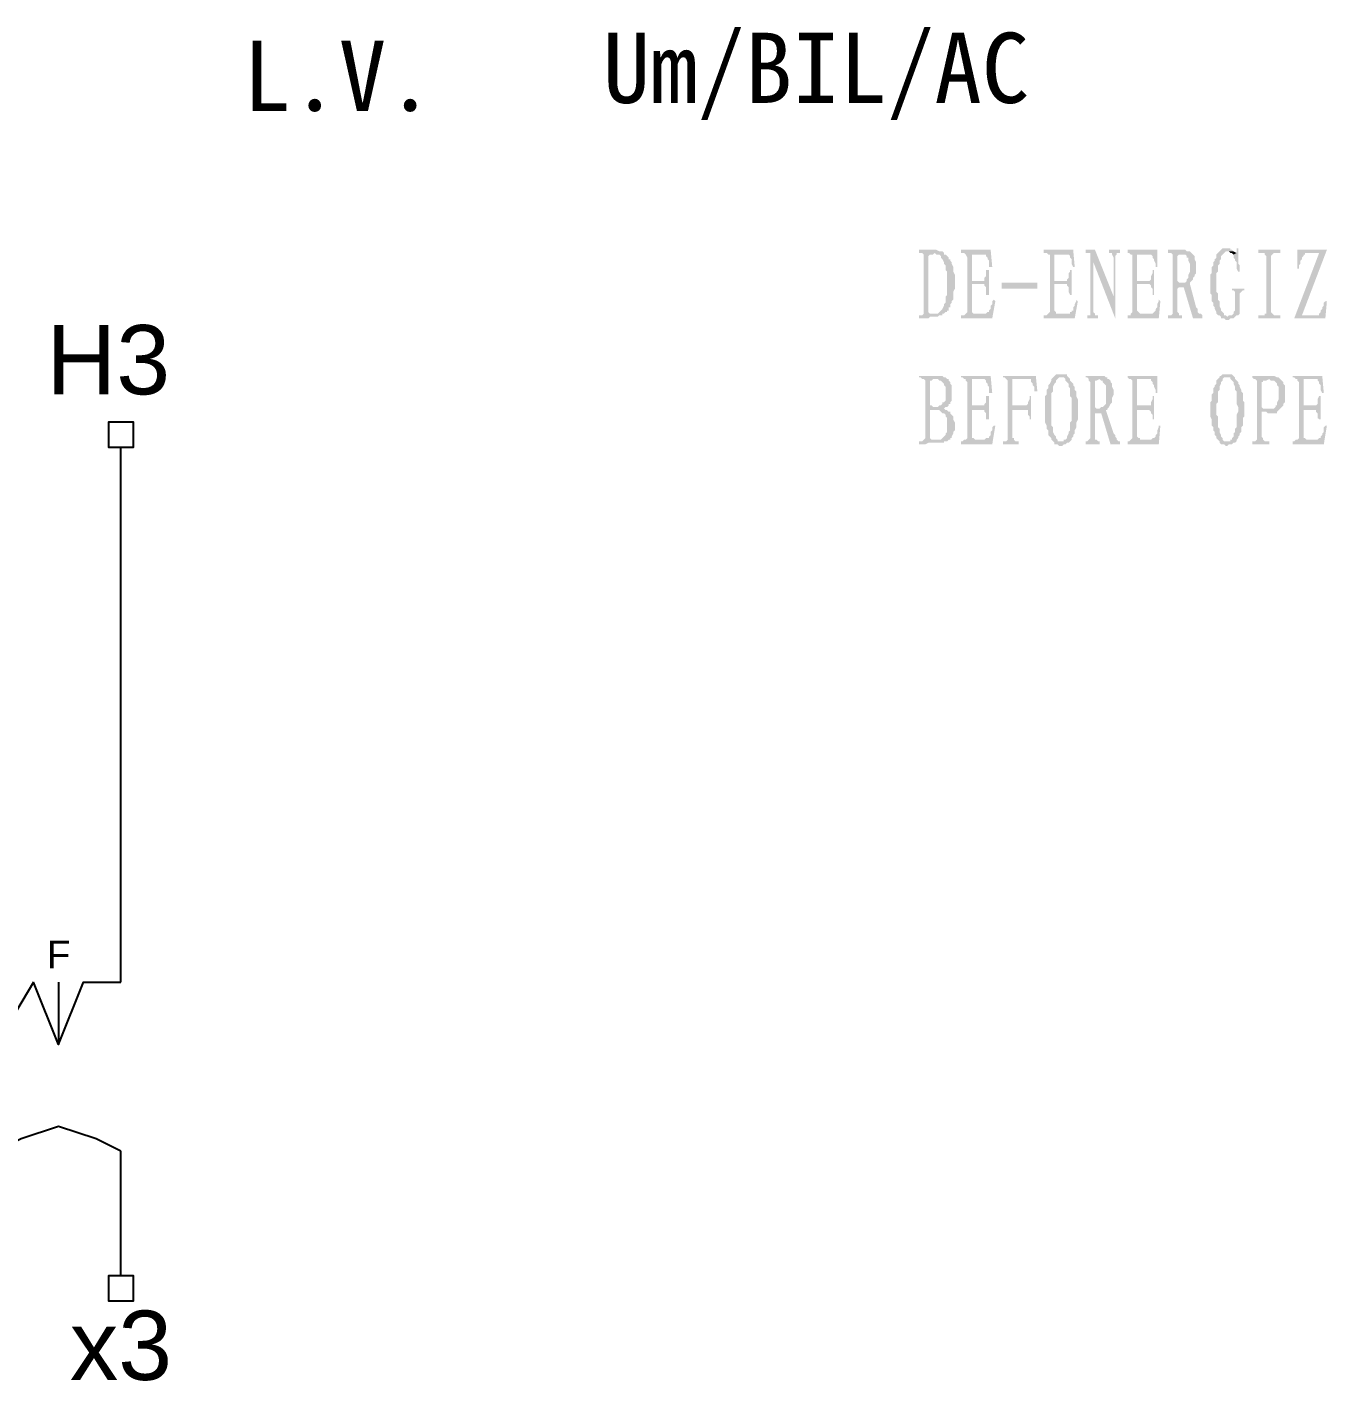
# Model space of a CAD drawing. Header units: millimetres. Extents: x 183355 to 194386, y -190559 to -183233.
# Drawn here: x 194277.92 to 194324.82, y -190110.02 to -190061.16 of the extents above; entities that cross this region are included whole.
import ezdxf
from ezdxf.enums import TextEntityAlignment as Align

# ---------------------------------------------------------------- set-up
doc = ezdxf.new("R2010")
doc.units = ezdxf.units.MM
doc.header["$LTSCALE"] = 13
doc.layers.add('2', color=3, linetype='Continuous')
doc.styles.add('Note Text (ANSI)', font='arial.ttf')
doc.styles.add('PDF FangSong', font='simfang.ttf')

msp = doc.modelspace()

# ---------------------------------------------------------------- hatches: boundary and pattern name
at = {"layer": '2', "linetype": 'Continuous', "transparency": 33554559}
for points in [[(194310.606, -190069.201), (194310.101, -190069.201), (194310.101, -190069.314), (194310.157, -190069.314), (194310.213, -190069.314), (194310.269, -190069.37), (194310.269, -190069.426), (194310.269, -190071.448), (194310.269, -190071.504), (194310.213, -190071.56), (194310.101, -190071.56), (194310.101, -190071.673), (194310.213, -190071.673), (194310.269, -190071.673), (194310.382, -190071.673), (194310.438, -190071.673), (194310.494, -190071.616), (194310.55, -190071.616), (194310.662, -190071.616), (194310.719, -190071.616), (194310.775, -190071.616), (194310.831, -190071.56), (194310.887, -190071.56), (194310.943, -190071.56), (194310.662, -190071.504), (194310.606, -190071.504), (194310.55, -190071.504), (194310.494, -190071.504), (194310.438, -190071.448), (194310.438, -190069.426), (194310.494, -190069.37), (194310.55, -190069.37), (194310.606, -190069.37), (194310.662, -190069.314), (194310.999, -190069.314), (194310.943, -190069.257), (194310.887, -190069.257), (194310.831, -190069.257), (194310.719, -190069.201), (194310.662, -190069.201)], [(194312.684, -190069.201), (194311.617, -190069.201), (194311.617, -190069.314), (194311.673, -190069.314), (194311.73, -190069.314), (194311.786, -190069.37), (194312.46, -190069.37), (194312.516, -190069.37), (194312.516, -190069.426), (194312.572, -190069.482), (194312.572, -190069.538), (194312.628, -190069.594), (194312.628, -190069.707), (194312.628, -190069.819), (194312.741, -190069.819)], [(194315.661, -190069.201), (194314.594, -190069.201), (194314.594, -190069.314), (194314.65, -190069.314), (194314.706, -190069.314), (194314.763, -190069.37), (194315.493, -190069.37), (194315.549, -190069.426), (194315.549, -190069.482), (194315.605, -190069.538), (194315.605, -190069.594), (194315.605, -190069.707), (194315.661, -190069.819), (194315.717, -190069.819)], [(194316.448, -190069.201), (194316.111, -190069.201), (194316.111, -190069.314), (194316.167, -190069.314), (194316.223, -190069.314), (194316.279, -190069.314), (194316.279, -190069.482), (194316.391, -190069.651), (194317.178, -190071.673), (194317.122, -190070.886)], [(194317.346, -190069.201), (194316.953, -190069.201), (194316.953, -190069.314), (194317.009, -190069.314), (194317.065, -190069.314), (194317.065, -190069.37), (194317.122, -190069.482), (194317.122, -190070.886), (194317.178, -190071.673), (194317.178, -190069.426), (194317.234, -190069.37), (194317.234, -190069.314), (194317.29, -190069.314), (194317.346, -190069.314)], [(194318.694, -190069.201), (194317.627, -190069.201), (194317.627, -190069.314), (194317.683, -190069.314), (194317.739, -190069.37), (194318.47, -190069.37), (194318.526, -190069.426), (194318.526, -190069.482), (194318.582, -190069.538), (194318.582, -190069.594), (194318.638, -190069.707), (194318.638, -190069.819), (194318.694, -190069.819)], [(194319.649, -190069.201), (194319.087, -190069.201), (194319.087, -190069.314), (194319.144, -190069.314), (194319.2, -190069.314), (194319.256, -190069.37), (194319.256, -190069.426), (194319.256, -190071.448), (194319.256, -190071.504), (194319.2, -190071.56), (194319.087, -190071.56), (194319.087, -190071.673), (194319.593, -190071.673), (194319.593, -190071.56), (194319.537, -190071.56), (194319.481, -190071.56), (194319.481, -190071.504), (194319.424, -190071.448), (194319.424, -190070.605), (194319.481, -190070.549), (194319.537, -190070.549), (194319.593, -190070.549), (194319.649, -190070.549), (194319.874, -190070.437), (194319.593, -190070.381), (194319.537, -190070.381), (194319.481, -190070.381), (194319.424, -190070.325), (194319.424, -190069.426), (194319.481, -190069.37), (194319.537, -190069.37), (194319.593, -190069.37), (194319.986, -190069.37), (194319.93, -190069.314), (194319.874, -190069.257), (194319.818, -190069.257), (194319.761, -190069.257), (194319.705, -190069.201)], [(194321.222, -190069.145), (194321.166, -190069.145), (194321.053, -190069.145), (194320.997, -190069.201), (194320.941, -190069.257), (194320.885, -190069.314), (194320.829, -190069.37), (194320.829, -190069.482), (194320.772, -190069.538), (194320.772, -190069.594), (194320.716, -190069.651), (194320.716, -190069.707), (194320.716, -190069.763), (194320.66, -190069.819), (194320.66, -190069.875), (194320.66, -190069.931), (194320.66, -190070.044), (194320.604, -190070.1), (194320.604, -190070.156), (194320.604, -190070.268), (194320.604, -190070.325), (194320.604, -190070.437), (194320.604, -190070.493), (194320.604, -190070.605), (194320.604, -190070.662), (194320.604, -190070.774), (194320.66, -190070.83), (194320.66, -190070.886), (194320.66, -190070.999), (194320.66, -190071.055), (194320.716, -190071.111), (194320.716, -190071.167), (194320.716, -190071.223), (194320.772, -190071.279), (194320.772, -190071.336), (194320.829, -190071.448), (194320.829, -190071.504), (194320.885, -190071.56), (194320.941, -190071.56), (194320.997, -190071.616), (194320.997, -190071.673), (194321.053, -190071.673), (194321.109, -190071.673), (194321.166, -190071.729), (194321.222, -190071.729), (194321.278, -190071.729), (194321.334, -190071.673), (194321.39, -190071.673), (194321.446, -190071.673), (194321.503, -190071.616), (194321.222, -190071.616), (194321.166, -190071.56), (194321.109, -190071.56), (194321.109, -190071.504), (194321.053, -190071.448), (194320.997, -190071.392), (194320.997, -190071.336), (194320.941, -190071.223), (194320.941, -190071.111), (194320.941, -190071.055), (194320.885, -190070.999), (194320.885, -190070.942), (194320.885, -190070.886), (194320.885, -190070.774), (194320.829, -190070.718), (194320.829, -190070.662), (194320.829, -190070.549), (194320.829, -190070.493), (194320.829, -190070.381), (194320.829, -190070.325), (194320.829, -190070.212), (194320.829, -190070.156), (194320.829, -190070.044), (194320.885, -190069.988), (194320.885, -190069.931), (194320.885, -190069.819), (194320.885, -190069.763), (194320.941, -190069.707), (194320.941, -190069.651), (194320.941, -190069.594), (194320.997, -190069.538), (194320.997, -190069.426), (194321.053, -190069.37), (194321.109, -190069.314), (194321.166, -190069.257), (194321.222, -190069.257), (194321.446, -190069.257), (194321.39, -190069.201), (194321.334, -190069.201), (194321.334, -190069.145), (194321.278, -190069.145)], [(194321.446, -190069.257), (194321.222, -190069.257), (194321.278, -190069.257), (194321.334, -190069.314), (194321.39, -190069.314), (194321.446, -190069.37), (194321.559, -190069.314)], [(194321.615, -190069.145), (194321.559, -190069.145), (194321.559, -190069.201), (194321.559, -190069.314), (194321.446, -190069.37), (194321.446, -190069.426), (194321.446, -190069.482), (194321.503, -190069.538), (194321.503, -190069.594), (194321.559, -190069.651), (194321.559, -190069.763), (194321.559, -190069.875), (194321.615, -190069.988), (194321.671, -190069.988), (194321.671, -190069.931), (194321.671, -190069.819), (194321.671, -190069.763), (194321.615, -190069.707), (194321.615, -190069.594), (194321.615, -190069.538), (194321.615, -190069.482), (194321.615, -190069.426), (194321.615, -190069.37), (194321.615, -190069.314), (194321.615, -190069.201)], [(194323.131, -190069.201), (194322.345, -190069.201), (194322.345, -190069.314), (194322.457, -190069.314), (194322.514, -190069.314), (194322.57, -190069.314), (194322.57, -190069.37), (194322.626, -190069.426), (194322.626, -190069.482), (194322.626, -190071.448), (194322.626, -190071.504), (194322.57, -190071.504), (194322.57, -190071.56), (194322.514, -190071.56), (194322.401, -190071.56), (194322.345, -190071.56), (194322.345, -190071.673), (194323.131, -190071.673), (194323.131, -190071.56), (194323.075, -190071.56), (194323.019, -190071.56), (194322.963, -190071.56), (194322.907, -190071.56), (194322.851, -190071.504), (194322.794, -190071.448), (194322.794, -190069.426), (194322.851, -190069.37), (194322.907, -190069.314), (194322.963, -190069.314), (194323.019, -190069.314), (194323.131, -190069.314)], [(194324.816, -190069.201), (194324.536, -190069.314), (194323.637, -190071.673), (194323.918, -190071.56)], [(194324.816, -190069.201), (194323.749, -190069.201), (194323.749, -190069.875), (194323.805, -190069.875), (194323.805, -190069.763), (194323.862, -190069.707), (194323.862, -190069.594), (194323.918, -190069.538), (194323.918, -190069.482), (194323.974, -190069.426), (194323.974, -190069.37), (194324.03, -190069.37), (194324.03, -190069.314), (194324.536, -190069.314)], [(194310.999, -190069.314), (194310.662, -190069.314), (194310.719, -190069.37), (194310.775, -190069.37), (194310.831, -190069.37), (194310.887, -190069.426), (194310.887, -190069.482), (194310.943, -190069.538), (194310.999, -190069.651), (194310.999, -190069.707), (194311.056, -190069.763), (194311.056, -190069.819), (194311.056, -190069.875), (194311.056, -190069.931), (194311.112, -190069.988), (194311.112, -190070.1), (194311.112, -190070.156), (194311.112, -190070.268), (194311.112, -190070.325), (194311.112, -190070.437), (194311.112, -190070.493), (194311.112, -190070.605), (194311.112, -190070.662), (194311.112, -190070.774), (194311.112, -190070.83), (194311.056, -190070.886), (194311.056, -190070.999), (194311.056, -190071.055), (194311.056, -190071.111), (194310.999, -190071.167), (194310.999, -190071.223), (194310.943, -190071.336), (194310.887, -190071.392), (194310.831, -190071.448), (194310.775, -190071.504), (194310.719, -190071.504), (194310.662, -190071.504), (194310.943, -190071.56), (194310.943, -190071.504), (194310.999, -190071.504), (194311.056, -190071.448), (194311.112, -190071.448), (194311.112, -190071.392), (194311.168, -190071.392), (194311.168, -190071.336), (194311.168, -190071.279), (194311.224, -190071.279), (194311.224, -190071.223), (194311.224, -190071.167), (194311.28, -190071.111), (194311.28, -190071.055), (194311.336, -190070.999), (194311.336, -190070.942), (194311.336, -190070.83), (194311.336, -190070.774), (194311.336, -190070.718), (194311.393, -190070.605), (194311.393, -190070.549), (194311.393, -190070.437), (194311.393, -190070.381), (194311.393, -190070.325), (194311.393, -190070.268), (194311.393, -190070.156), (194311.393, -190070.1), (194311.336, -190069.988), (194311.336, -190069.931), (194311.336, -190069.875), (194311.336, -190069.819), (194311.28, -190069.707), (194311.28, -190069.651), (194311.224, -190069.594), (194311.224, -190069.538), (194311.168, -190069.538), (194311.168, -190069.482), (194311.112, -190069.426), (194311.056, -190069.37), (194310.999, -190069.37)], [(194311.786, -190069.37), (194311.842, -190069.482), (194311.842, -190071.448), (194311.786, -190071.504), (194311.73, -190071.56), (194312.179, -190071.504), (194312.123, -190071.504), (194312.067, -190071.504), (194312.01, -190071.448), (194312.01, -190071.392), (194312.01, -190070.437), (194312.404, -190070.437), (194312.01, -190070.325), (194312.01, -190069.37), (194312.46, -190069.37)], [(194314.763, -190069.37), (194314.819, -190069.37), (194314.819, -190069.482), (194314.819, -190071.448), (194314.763, -190071.504), (194314.706, -190071.56), (194315.156, -190071.504), (194315.1, -190071.504), (194315.043, -190071.504), (194315.043, -190071.448), (194314.987, -190071.392), (194314.987, -190070.437), (194315.437, -190070.437), (194314.987, -190070.325), (194314.987, -190069.37), (194315.493, -190069.37)], [(194316.279, -190069.482), (194316.279, -190071.448), (194316.279, -190071.504), (194316.279, -190071.56), (194316.223, -190071.56), (194316.167, -190071.56), (194316.167, -190071.673), (194316.56, -190071.673), (194316.56, -190071.56), (194316.504, -190071.56), (194316.448, -190071.56), (194316.448, -190071.504), (194316.391, -190071.448), (194316.391, -190069.651)], [(194317.739, -190069.37), (194317.796, -190069.37), (194317.796, -190069.482), (194317.796, -190071.448), (194317.739, -190071.504), (194317.739, -190071.56), (194318.189, -190071.504), (194318.076, -190071.504), (194318.02, -190071.448), (194317.964, -190071.392), (194317.964, -190070.437), (194318.413, -190070.437), (194317.964, -190070.325), (194317.964, -190069.37), (194318.47, -190069.37)], [(194319.986, -190069.37), (194319.593, -190069.37), (194319.649, -190069.37), (194319.705, -190069.37), (194319.761, -190069.426), (194319.761, -190069.482), (194319.818, -190069.482), (194319.818, -190069.538), (194319.818, -190069.594), (194319.874, -190069.707), (194319.874, -190069.763), (194319.874, -190069.875), (194319.874, -190069.931), (194319.874, -190069.988), (194319.818, -190070.1), (194319.818, -190070.156), (194319.818, -190070.212), (194319.761, -190070.268), (194319.761, -190070.325), (194319.705, -190070.381), (194319.649, -190070.381), (194319.593, -190070.381), (194319.874, -190070.437), (194319.874, -190070.381), (194319.93, -190070.325), (194319.986, -190070.268), (194319.986, -190070.212), (194320.042, -190070.156), (194320.042, -190070.1), (194320.098, -190070.044), (194320.098, -190069.988), (194320.098, -190069.875), (194320.098, -190069.819), (194320.098, -190069.707), (194320.098, -190069.651), (194320.042, -190069.538), (194320.042, -190069.482), (194320.042, -190069.426)], [(194312.628, -190069.931), (194312.516, -190069.931), (194312.516, -190069.988), (194312.516, -190070.044), (194312.516, -190070.156), (194312.46, -190070.212), (194312.46, -190070.268), (194312.46, -190070.325), (194312.01, -190070.325), (194312.404, -190070.437), (194312.46, -190070.437), (194312.46, -190070.493), (194312.516, -190070.549), (194312.516, -190070.605), (194312.516, -190070.718), (194312.516, -190070.83), (194312.628, -190070.83)], [(194315.605, -190069.931), (194315.549, -190069.931), (194315.549, -190069.988), (194315.493, -190070.044), (194315.493, -190070.156), (194315.493, -190070.212), (194315.437, -190070.268), (194315.437, -190070.325), (194314.987, -190070.325), (194315.437, -190070.437), (194315.437, -190070.493), (194315.493, -190070.549), (194315.493, -190070.605), (194315.493, -190070.718), (194315.549, -190070.83), (194315.605, -190070.83)], [(194318.582, -190069.931), (194318.526, -190069.931), (194318.526, -190069.988), (194318.526, -190070.044), (194318.47, -190070.156), (194318.47, -190070.212), (194318.47, -190070.268), (194318.413, -190070.325), (194317.964, -190070.325), (194318.413, -190070.437), (194318.47, -190070.493), (194318.47, -190070.549), (194318.526, -190070.605), (194318.526, -190070.718), (194318.526, -190070.83), (194318.582, -190070.83)], [(194313.078, -190070.381), (194314.369, -190070.381), (194314.369, -190070.605), (194313.078, -190070.605)], [(194319.874, -190070.437), (194319.649, -190070.549), (194319.986, -190071.673), (194320.323, -190071.673), (194320.323, -190071.56), (194320.267, -190071.504), (194320.211, -190071.504), (194320.155, -190071.448), (194320.155, -190071.336), (194320.098, -190071.279)], [(194321.84, -190070.605), (194321.39, -190070.605), (194321.39, -190070.662), (194321.446, -190070.662), (194321.503, -190070.718), (194321.503, -190070.774), (194321.503, -190070.886), (194321.503, -190070.999), (194321.503, -190071.111), (194321.503, -190071.167), (194321.503, -190071.279), (194321.503, -190071.336), (194321.503, -190071.392), (194321.446, -190071.448), (194321.446, -190071.504), (194321.39, -190071.56), (194321.334, -190071.56), (194321.278, -190071.56), (194321.222, -190071.616), (194321.503, -190071.616), (194321.559, -190071.56), (194321.615, -190071.56), (194321.671, -190071.504), (194321.671, -190071.448), (194321.671, -190070.83), (194321.671, -190070.774), (194321.727, -190070.718), (194321.783, -190070.662), (194321.84, -190070.662)], [(194312.797, -190070.999), (194312.741, -190071.055), (194312.741, -190071.167), (194312.684, -190071.223), (194312.684, -190071.279), (194312.684, -190071.336), (194312.628, -190071.392), (194312.628, -190071.448), (194312.572, -190071.448), (194312.516, -190071.504), (194312.46, -190071.504), (194312.404, -190071.504), (194312.347, -190071.504), (194312.291, -190071.504), (194312.179, -190071.504), (194311.73, -190071.56), (194311.673, -190071.56), (194311.617, -190071.56), (194311.617, -190071.673), (194312.741, -190071.673), (194312.853, -190071.055)], [(194315.774, -190070.999), (194315.774, -190071.055), (194315.717, -190071.167), (194315.717, -190071.223), (194315.661, -190071.279), (194315.661, -190071.336), (194315.661, -190071.392), (194315.605, -190071.392), (194315.605, -190071.448), (194315.549, -190071.448), (194315.549, -190071.504), (194315.493, -190071.504), (194315.437, -190071.504), (194315.324, -190071.504), (194315.268, -190071.504), (194315.156, -190071.504), (194314.706, -190071.56), (194314.65, -190071.56), (194314.594, -190071.56), (194314.594, -190071.673), (194315.717, -190071.673), (194315.83, -190071.055)], [(194318.75, -190070.999), (194318.75, -190071.055), (194318.694, -190071.167), (194318.694, -190071.223), (194318.694, -190071.279), (194318.638, -190071.336), (194318.638, -190071.392), (194318.582, -190071.448), (194318.526, -190071.504), (194318.47, -190071.504), (194318.413, -190071.504), (194318.357, -190071.504), (194318.245, -190071.504), (194318.189, -190071.504), (194317.739, -190071.56), (194317.683, -190071.56), (194317.627, -190071.56), (194317.627, -190071.673), (194318.75, -190071.673), (194318.807, -190071.055)], [(194324.816, -190071.055), (194324.76, -190071.055), (194324.704, -190071.111), (194324.704, -190071.223), (194324.648, -190071.279), (194324.648, -190071.336), (194324.592, -190071.392), (194324.592, -190071.448), (194324.536, -190071.504), (194324.536, -190071.56), (194323.918, -190071.56), (194323.637, -190071.673), (194324.76, -190071.673)], [(194315.268, -190073.695), (194315.212, -190073.695), (194315.156, -190073.695), (194315.1, -190073.695), (194315.043, -190073.695), (194314.987, -190073.751), (194314.931, -190073.807), (194314.875, -190073.863), (194314.875, -190073.919), (194314.819, -190074.032), (194314.763, -190074.088), (194314.763, -190074.144), (194314.763, -190074.2), (194314.706, -190074.256), (194314.706, -190074.369), (194314.706, -190074.425), (194314.65, -190074.481), (194314.65, -190074.537), (194314.65, -190074.649), (194314.65, -190074.706), (194314.65, -190074.818), (194314.65, -190074.874), (194314.65, -190074.93), (194314.65, -190074.986), (194314.65, -190075.099), (194314.65, -190075.155), (194314.65, -190075.211), (194314.65, -190075.323), (194314.65, -190075.38), (194314.65, -190075.436), (194314.706, -190075.548), (194314.706, -190075.604), (194314.706, -190075.66), (194314.763, -190075.717), (194314.763, -190075.773), (194314.763, -190075.885), (194314.819, -190075.941), (194314.875, -190075.997), (194314.875, -190076.054), (194314.931, -190076.11), (194315.268, -190076.11), (194315.212, -190076.11), (194315.156, -190076.11), (194315.1, -190076.11), (194315.1, -190076.054), (194315.043, -190075.997), (194315.043, -190075.941), (194314.987, -190075.885), (194314.931, -190075.773), (194314.931, -190075.717), (194314.931, -190075.66), (194314.931, -190075.604), (194314.875, -190075.548), (194314.875, -190075.436), (194314.875, -190075.38), (194314.875, -190075.323), (194314.875, -190075.211), (194314.875, -190075.155), (194314.875, -190075.043), (194314.875, -190074.93), (194314.875, -190074.818), (194314.875, -190074.762), (194314.875, -190074.706), (194314.875, -190074.593), (194314.875, -190074.537), (194314.875, -190074.425), (194314.875, -190074.369), (194314.931, -190074.312), (194314.931, -190074.256), (194314.931, -190074.2), (194314.931, -190074.144), (194314.987, -190074.032), (194315.043, -190073.975), (194315.043, -190073.919), (194315.1, -190073.863), (194315.156, -190073.807), (194315.212, -190073.807), (194315.493, -190073.807), (194315.437, -190073.751), (194315.437, -190073.695), (194315.38, -190073.695), (194315.324, -190073.695)], [(194321.222, -190073.695), (194321.166, -190073.695), (194321.109, -190073.695), (194321.053, -190073.695), (194320.997, -190073.751), (194320.941, -190073.751), (194320.941, -190073.807), (194320.885, -190073.863), (194320.829, -190073.919), (194320.829, -190074.032), (194320.772, -190074.088), (194320.772, -190074.144), (194320.716, -190074.2), (194320.716, -190074.256), (194320.716, -190074.369), (194320.66, -190074.425), (194320.66, -190074.481), (194320.66, -190074.537), (194320.66, -190074.649), (194320.604, -190074.706), (194320.604, -190074.818), (194320.604, -190074.874), (194320.604, -190074.93), (194320.604, -190074.986), (194320.604, -190075.099), (194320.604, -190075.155), (194320.604, -190075.211), (194320.66, -190075.323), (194320.66, -190075.38), (194320.66, -190075.436), (194320.66, -190075.548), (194320.716, -190075.604), (194320.716, -190075.66), (194320.716, -190075.717), (194320.772, -190075.773), (194320.772, -190075.885), (194320.829, -190075.941), (194320.829, -190075.997), (194320.885, -190076.054), (194320.941, -190076.11), (194321.222, -190076.11), (194321.166, -190076.11), (194321.109, -190076.11), (194321.053, -190076.054), (194321.053, -190075.997), (194320.997, -190075.941), (194320.997, -190075.885), (194320.941, -190075.773), (194320.941, -190075.717), (194320.941, -190075.66), (194320.885, -190075.604), (194320.885, -190075.548), (194320.885, -190075.436), (194320.885, -190075.38), (194320.885, -190075.323), (194320.885, -190075.211), (194320.829, -190075.155), (194320.829, -190075.043), (194320.829, -190074.93), (194320.829, -190074.818), (194320.829, -190074.762), (194320.885, -190074.706), (194320.885, -190074.593), (194320.885, -190074.537), (194320.885, -190074.425), (194320.885, -190074.369), (194320.885, -190074.312), (194320.941, -190074.256), (194320.941, -190074.2), (194320.941, -190074.144), (194320.997, -190074.032), (194320.997, -190073.975), (194321.053, -190073.919), (194321.053, -190073.863), (194321.109, -190073.807), (194321.166, -190073.807), (194321.222, -190073.807), (194321.503, -190073.807), (194321.446, -190073.751), (194321.39, -190073.695), (194321.334, -190073.695), (194321.278, -190073.695)], [(194310.662, -190073.751), (194310.101, -190073.751), (194310.101, -190073.807), (194310.157, -190073.807), (194310.213, -190073.863), (194310.269, -190073.863), (194310.325, -190073.919), (194310.325, -190075.997), (194310.269, -190076.054), (194310.606, -190076.054), (194310.55, -190076.054), (194310.494, -190075.997), (194310.494, -190074.986), (194310.55, -190074.986), (194310.606, -190074.986), (194310.719, -190074.986), (194311.056, -190074.986), (194310.999, -190074.93), (194310.943, -190074.93), (194310.999, -190074.93), (194311.056, -190074.874), (194310.662, -190074.874), (194310.606, -190074.874), (194310.55, -190074.818), (194310.494, -190074.818), (194310.494, -190073.919), (194310.55, -190073.919), (194310.606, -190073.863), (194310.662, -190073.863), (194310.719, -190073.863), (194311.112, -190073.863), (194311.056, -190073.807), (194310.999, -190073.807), (194310.943, -190073.751), (194310.887, -190073.751), (194310.831, -190073.751), (194310.775, -190073.751)], [(194311.112, -190073.863), (194310.719, -190073.863), (194310.775, -190073.863), (194310.831, -190073.919), (194310.887, -190073.919), (194310.943, -190073.975), (194310.999, -190074.032), (194310.999, -190074.088), (194311.056, -190074.144), (194311.056, -190074.2), (194311.056, -190074.256), (194311.056, -190074.369), (194311.056, -190074.481), (194311.056, -190074.537), (194311.056, -190074.649), (194310.999, -190074.706), (194310.943, -190074.706), (194310.943, -190074.762), (194310.887, -190074.818), (194310.831, -190074.818), (194310.775, -190074.874), (194310.719, -190074.874), (194310.662, -190074.874), (194311.056, -190074.874), (194311.112, -190074.874), (194311.168, -190074.818), (194311.168, -190074.762), (194311.224, -190074.762), (194311.224, -190074.706), (194311.28, -190074.649), (194311.28, -190074.593), (194311.28, -190074.537), (194311.28, -190074.425), (194311.28, -190074.369), (194311.28, -190074.256), (194311.28, -190074.2), (194311.28, -190074.088), (194311.224, -190074.032), (194311.224, -190073.975), (194311.168, -190073.919), (194311.168, -190073.863)], [(194312.684, -190073.751), (194311.617, -190073.751), (194311.617, -190073.807), (194311.673, -190073.807), (194311.73, -190073.863), (194311.786, -190073.863), (194312.46, -190073.863), (194312.516, -190073.919), (194312.516, -190073.975), (194312.572, -190074.032), (194312.572, -190074.088), (194312.628, -190074.144), (194312.628, -190074.256), (194312.628, -190074.369), (194312.741, -190074.369)], [(194311.786, -190073.863), (194311.786, -190073.919), (194311.842, -190073.975), (194311.842, -190075.941), (194311.842, -190075.997), (194311.786, -190076.054), (194311.73, -190076.054), (194312.179, -190076.054), (194312.123, -190076.054), (194312.067, -190075.997), (194312.01, -190075.997), (194312.01, -190075.941), (194312.01, -190074.986), (194312.404, -190074.986), (194312.01, -190074.818), (194312.01, -190073.863), (194312.46, -190073.863)], [(194314.313, -190073.751), (194313.134, -190073.751), (194313.134, -190073.807), (194313.19, -190073.807), (194313.246, -190073.863), (194314.145, -190073.863), (194314.145, -190073.919), (194314.145, -190073.975), (194314.201, -190074.032), (194314.201, -190074.088), (194314.257, -190074.144), (194314.257, -190074.256), (194314.257, -190074.312), (194314.369, -190074.312)], [(194313.246, -190073.863), (194313.302, -190073.919), (194313.302, -190074.032), (194313.302, -190076.054), (194313.246, -190076.11), (194313.19, -190076.11), (194313.134, -190076.11), (194313.134, -190076.222), (194313.695, -190076.222), (194313.695, -190076.11), (194313.583, -190076.11), (194313.527, -190076.054), (194313.527, -190075.997), (194313.471, -190075.997), (194313.471, -190074.986), (194313.976, -190074.986), (194313.471, -190074.818), (194313.471, -190073.863), (194314.145, -190073.863)], [(194315.493, -190073.807), (194315.212, -190073.807), (194315.268, -190073.807), (194315.324, -190073.807), (194315.38, -190073.863), (194315.38, -190073.919), (194315.437, -190073.975), (194315.493, -190074.032), (194315.493, -190074.144), (194315.549, -190074.2), (194315.549, -190074.256), (194315.549, -190074.312), (194315.549, -190074.425), (194315.549, -190074.481), (194315.605, -190074.537), (194315.605, -190074.649), (194315.605, -190074.706), (194315.605, -190074.762), (194315.605, -190074.874), (194315.605, -190074.93), (194315.605, -190075.043), (194315.605, -190075.155), (194315.605, -190075.211), (194315.605, -190075.323), (194315.605, -190075.38), (194315.549, -190075.436), (194315.549, -190075.492), (194315.549, -190075.604), (194315.549, -190075.66), (194315.549, -190075.717), (194315.493, -190075.773), (194315.493, -190075.829), (194315.437, -190075.941), (194315.437, -190075.997), (194315.38, -190076.054), (194315.324, -190076.054), (194315.324, -190076.11), (194315.268, -190076.11), (194314.931, -190076.11), (194314.987, -190076.166), (194314.987, -190076.222), (194315.043, -190076.222), (194315.1, -190076.222), (194315.156, -190076.278), (194315.212, -190076.278), (194315.268, -190076.278), (194315.324, -190076.222), (194315.38, -190076.222), (194315.437, -190076.166), (194315.493, -190076.166), (194315.549, -190076.11), (194315.605, -190076.054), (194315.605, -190075.997), (194315.661, -190075.941), (194315.661, -190075.885), (194315.717, -190075.829), (194315.717, -190075.773), (194315.717, -190075.717), (194315.774, -190075.604), (194315.774, -190075.548), (194315.774, -190075.492), (194315.774, -190075.436), (194315.83, -190075.323), (194315.83, -190075.267), (194315.83, -190075.211), (194315.83, -190075.099), (194315.83, -190075.043), (194315.83, -190074.93), (194315.83, -190074.874), (194315.83, -190074.818), (194315.83, -190074.706), (194315.83, -190074.649), (194315.83, -190074.593), (194315.774, -190074.481), (194315.774, -190074.425), (194315.774, -190074.369), (194315.774, -190074.312), (194315.717, -190074.256), (194315.717, -190074.144), (194315.661, -190074.088), (194315.661, -190074.032), (194315.605, -190073.975), (194315.549, -190073.919), (194315.549, -190073.863)], [(194316.616, -190073.751), (194316.111, -190073.751), (194316.111, -190073.807), (194316.167, -190073.807), (194316.223, -190073.863), (194316.223, -190073.919), (194316.279, -190073.975), (194316.279, -190075.997), (194316.223, -190076.054), (194316.167, -190076.11), (194316.111, -190076.11), (194316.111, -190076.222), (194316.616, -190076.222), (194316.616, -190076.11), (194316.56, -190076.11), (194316.504, -190076.054), (194316.448, -190076.054), (194316.448, -190075.941), (194316.448, -190075.155), (194316.448, -190075.099), (194316.504, -190075.099), (194316.56, -190075.099), (194316.672, -190075.099), (194316.841, -190074.986), (194316.897, -190074.986), (194316.56, -190074.93), (194316.504, -190074.93), (194316.448, -190074.874), (194316.448, -190074.818), (194316.448, -190073.975), (194316.448, -190073.919), (194316.504, -190073.919), (194316.616, -190073.863), (194316.953, -190073.863), (194316.897, -190073.863), (194316.897, -190073.807), (194316.841, -190073.807), (194316.785, -190073.751), (194316.672, -190073.751)], [(194316.953, -190073.863), (194316.616, -190073.863), (194316.672, -190073.919), (194316.728, -190073.919), (194316.728, -190073.975), (194316.785, -190074.032), (194316.841, -190074.088), (194316.841, -190074.144), (194316.841, -190074.2), (194316.841, -190074.312), (194316.841, -190074.425), (194316.841, -190074.481), (194316.841, -190074.537), (194316.841, -190074.649), (194316.841, -190074.706), (194316.841, -190074.762), (194316.785, -190074.818), (194316.728, -190074.874), (194316.672, -190074.874), (194316.616, -190074.93), (194316.56, -190074.93), (194316.897, -190074.986), (194316.897, -190074.93), (194316.953, -190074.874), (194317.009, -190074.762), (194317.065, -190074.706), (194317.065, -190074.649), (194317.065, -190074.593), (194317.065, -190074.537), (194317.122, -190074.425), (194317.122, -190074.369), (194317.122, -190074.312), (194317.122, -190074.256), (194317.065, -190074.144), (194317.065, -190074.088), (194317.065, -190074.032), (194317.009, -190073.975), (194317.009, -190073.919)], [(194318.694, -190073.751), (194317.627, -190073.751), (194317.627, -190073.807), (194317.683, -190073.863), (194317.739, -190073.863), (194318.47, -190073.863), (194318.47, -190073.919), (194318.526, -190073.975), (194318.526, -190074.032), (194318.582, -190074.088), (194318.582, -190074.144), (194318.638, -190074.256), (194318.638, -190074.369), (194318.694, -190074.369)], [(194317.739, -190073.863), (194317.796, -190073.919), (194317.796, -190073.975), (194317.796, -190075.941), (194317.796, -190075.997), (194317.739, -190076.054), (194318.189, -190076.054), (194318.076, -190076.054), (194318.076, -190075.997), (194318.02, -190075.997), (194317.964, -190075.941), (194317.964, -190074.986), (194318.413, -190074.986), (194317.964, -190074.818), (194317.964, -190073.863), (194318.47, -190073.863)], [(194321.503, -190073.807), (194321.222, -190073.807), (194321.278, -190073.807), (194321.334, -190073.807), (194321.334, -190073.863), (194321.39, -190073.919), (194321.446, -190073.975), (194321.446, -190074.032), (194321.503, -190074.144), (194321.503, -190074.2), (194321.503, -190074.256), (194321.559, -190074.312), (194321.559, -190074.425), (194321.559, -190074.481), (194321.559, -190074.537), (194321.559, -190074.649), (194321.559, -190074.706), (194321.559, -190074.762), (194321.615, -190074.874), (194321.615, -190074.93), (194321.615, -190075.043), (194321.559, -190075.155), (194321.559, -190075.211), (194321.559, -190075.323), (194321.559, -190075.38), (194321.559, -190075.436), (194321.559, -190075.492), (194321.559, -190075.604), (194321.503, -190075.66), (194321.503, -190075.717), (194321.503, -190075.773), (194321.446, -190075.829), (194321.446, -190075.941), (194321.39, -190075.997), (194321.39, -190076.054), (194321.334, -190076.054), (194321.334, -190076.11), (194321.278, -190076.11), (194321.222, -190076.11), (194320.941, -190076.11), (194320.941, -190076.166), (194320.997, -190076.222), (194321.053, -190076.222), (194321.109, -190076.222), (194321.166, -190076.278), (194321.222, -190076.278), (194321.278, -190076.222), (194321.334, -190076.222), (194321.39, -190076.222), (194321.446, -190076.166), (194321.503, -190076.166), (194321.559, -190076.11), (194321.559, -190076.054), (194321.615, -190075.997), (194321.615, -190075.941), (194321.671, -190075.885), (194321.671, -190075.829), (194321.727, -190075.773), (194321.727, -190075.717), (194321.727, -190075.604), (194321.783, -190075.548), (194321.783, -190075.492), (194321.783, -190075.436), (194321.783, -190075.323), (194321.783, -190075.267), (194321.84, -190075.211), (194321.84, -190075.099), (194321.84, -190075.043), (194321.84, -190074.93), (194321.84, -190074.874), (194321.84, -190074.818), (194321.84, -190074.706), (194321.783, -190074.649), (194321.783, -190074.593), (194321.783, -190074.481), (194321.783, -190074.425), (194321.783, -190074.369), (194321.727, -190074.312), (194321.727, -190074.256), (194321.671, -190074.144), (194321.671, -190074.088), (194321.615, -190074.032), (194321.615, -190073.975), (194321.559, -190073.919), (194321.503, -190073.863)], [(194322.738, -190073.751), (194322.12, -190073.751), (194322.12, -190073.807), (194322.177, -190073.863), (194322.233, -190073.863), (194322.738, -190073.863), (194322.794, -190073.919), (194322.851, -190073.919), (194322.907, -190073.919), (194322.963, -190073.975), (194323.019, -190074.032), (194323.019, -190074.088), (194323.075, -190074.144), (194323.075, -190074.2), (194323.075, -190074.312), (194323.075, -190074.369), (194323.075, -190074.481), (194323.075, -190074.537), (194323.075, -190074.593), (194323.019, -190074.706), (194323.019, -190074.762), (194323.019, -190074.818), (194322.963, -190074.818), (194322.963, -190074.874), (194322.907, -190074.93), (194322.851, -190074.93), (194322.794, -190074.93), (194322.738, -190074.93), (194323.075, -190074.986), (194323.131, -190074.93), (194323.188, -190074.874), (194323.244, -190074.818), (194323.244, -190074.762), (194323.3, -190074.706), (194323.3, -190074.649), (194323.3, -190074.537), (194323.3, -190074.481), (194323.3, -190074.369), (194323.3, -190074.256), (194323.3, -190074.2), (194323.3, -190074.144), (194323.3, -190074.088), (194323.244, -190074.032), (194323.244, -190073.975), (194323.188, -190073.919), (194323.131, -190073.863), (194323.075, -190073.807), (194323.019, -190073.807), (194322.907, -190073.751), (194322.851, -190073.751), (194322.794, -190073.751)], [(194322.233, -190073.863), (194322.289, -190073.919), (194322.289, -190073.975), (194322.289, -190075.997), (194322.289, -190076.054), (194322.233, -190076.11), (194322.177, -190076.11), (194322.12, -190076.11), (194322.12, -190076.222), (194322.738, -190076.222), (194322.738, -190076.11), (194322.682, -190076.11), (194322.626, -190076.11), (194322.57, -190076.11), (194322.514, -190076.054), (194322.514, -190075.997), (194322.457, -190075.941), (194322.457, -190075.043), (194323.075, -190074.986), (194322.738, -190074.93), (194322.682, -190074.93), (194322.626, -190074.93), (194322.57, -190074.93), (194322.514, -190074.93), (194322.457, -190074.874), (194322.457, -190073.975), (194322.514, -190073.975), (194322.514, -190073.919), (194322.57, -190073.919), (194322.626, -190073.919), (194322.738, -190073.863)], [(194324.648, -190073.751), (194323.581, -190073.751), (194323.581, -190073.807), (194323.637, -190073.807), (194323.693, -190073.863), (194323.749, -190073.863), (194324.479, -190073.863), (194324.479, -190073.919), (194324.536, -190073.975), (194324.536, -190074.032), (194324.592, -190074.088), (194324.592, -190074.144), (194324.592, -190074.256), (194324.648, -190074.369), (194324.704, -190074.369)], [(194323.749, -190073.863), (194323.749, -190073.919), (194323.805, -190073.975), (194323.805, -190075.941), (194323.805, -190075.997), (194323.749, -190076.054), (194323.693, -190076.054), (194324.142, -190076.054), (194324.086, -190076.054), (194324.03, -190075.997), (194323.974, -190075.997), (194323.974, -190075.941), (194323.974, -190074.986), (194324.423, -190074.986), (194323.974, -190074.818), (194323.974, -190073.863), (194324.479, -190073.863)], [(194312.628, -190074.481), (194312.516, -190074.481), (194312.516, -190074.593), (194312.516, -190074.706), (194312.46, -190074.762), (194312.46, -190074.818), (194312.01, -190074.818), (194312.404, -190074.986), (194312.46, -190074.986), (194312.46, -190075.043), (194312.516, -190075.099), (194312.516, -190075.155), (194312.516, -190075.267), (194312.516, -190075.323), (194312.628, -190075.323)], [(194314.145, -190074.481), (194314.089, -190074.481), (194314.089, -190074.593), (194314.032, -190074.706), (194314.032, -190074.762), (194313.976, -190074.818), (194313.471, -190074.818), (194313.976, -190074.986), (194314.032, -190074.986), (194314.032, -190075.043), (194314.032, -190075.155), (194314.089, -190075.211), (194314.089, -190075.323), (194314.145, -190075.323)], [(194318.582, -190074.481), (194318.526, -190074.481), (194318.526, -190074.593), (194318.47, -190074.706), (194318.47, -190074.762), (194318.47, -190074.818), (194318.413, -190074.818), (194317.964, -190074.818), (194318.413, -190074.986), (194318.47, -190075.043), (194318.47, -190075.099), (194318.526, -190075.155), (194318.526, -190075.267), (194318.526, -190075.323), (194318.582, -190075.323)], [(194324.592, -190074.481), (194324.536, -190074.481), (194324.479, -190074.593), (194324.479, -190074.706), (194324.479, -190074.762), (194324.423, -190074.818), (194323.974, -190074.818), (194324.423, -190074.986), (194324.423, -190075.043), (194324.479, -190075.099), (194324.479, -190075.155), (194324.479, -190075.267), (194324.536, -190075.323), (194324.592, -190075.323)], [(194311.056, -190074.986), (194310.719, -190074.986), (194310.775, -190074.986), (194310.831, -190074.986), (194310.887, -190075.043), (194310.943, -190075.099), (194310.999, -190075.099), (194311.056, -190075.155), (194311.056, -190075.211), (194311.112, -190075.267), (194311.112, -190075.38), (194311.112, -190075.436), (194311.112, -190075.492), (194311.112, -190075.548), (194311.112, -190075.604), (194311.112, -190075.66), (194311.112, -190075.773), (194311.056, -190075.829), (194311.056, -190075.885), (194310.999, -190075.941), (194310.943, -190075.997), (194310.887, -190076.054), (194310.831, -190076.054), (194310.775, -190076.054), (194310.606, -190076.054), (194310.269, -190076.054), (194310.213, -190076.11), (194310.101, -190076.11), (194310.101, -190076.222), (194310.157, -190076.222), (194310.269, -190076.222), (194310.325, -190076.222), (194310.438, -190076.166), (194310.494, -190076.166), (194310.606, -190076.166), (194310.662, -190076.166), (194310.719, -190076.166), (194310.775, -190076.166), (194310.887, -190076.166), (194310.943, -190076.166), (194310.999, -190076.166), (194310.999, -190076.11), (194311.056, -190076.11), (194311.112, -190076.11), (194311.168, -190076.054), (194311.224, -190076.054), (194311.224, -190075.997), (194311.28, -190075.997), (194311.28, -190075.941), (194311.336, -190075.829), (194311.336, -190075.773), (194311.393, -190075.717), (194311.393, -190075.66), (194311.393, -190075.548), (194311.393, -190075.492), (194311.393, -190075.436), (194311.336, -190075.323), (194311.336, -190075.267), (194311.336, -190075.211), (194311.28, -190075.155), (194311.224, -190075.099), (194311.224, -190075.043), (194311.168, -190075.043), (194311.112, -190074.986)], [(194316.841, -190074.986), (194316.672, -190075.099), (194317.009, -190076.222), (194317.346, -190076.222), (194317.346, -190076.11), (194317.29, -190076.11), (194317.234, -190076.054), (194317.234, -190075.997), (194317.178, -190075.941), (194317.178, -190075.885), (194317.122, -190075.829)], [(194323.075, -190074.986), (194322.457, -190075.043), (194322.57, -190075.043), (194322.626, -190075.043), (194322.682, -190075.099), (194322.738, -190075.099), (194322.794, -190075.099), (194322.851, -190075.099), (194322.907, -190075.099), (194322.963, -190075.099), (194323.019, -190075.099), (194323.019, -190075.043)], [(194312.797, -190075.548), (194312.741, -190075.604), (194312.741, -190075.717), (194312.684, -190075.773), (194312.684, -190075.829), (194312.684, -190075.885), (194312.628, -190075.941), (194312.628, -190075.997), (194312.572, -190075.997), (194312.516, -190075.997), (194312.46, -190076.054), (194312.404, -190076.054), (194312.347, -190076.054), (194312.291, -190076.054), (194312.179, -190076.054), (194311.73, -190076.054), (194311.673, -190076.11), (194311.617, -190076.11), (194311.617, -190076.222), (194312.741, -190076.222), (194312.853, -190075.548)], [(194318.75, -190075.548), (194318.75, -190075.604), (194318.694, -190075.717), (194318.694, -190075.773), (194318.694, -190075.829), (194318.638, -190075.885), (194318.638, -190075.941), (194318.582, -190075.997), (194318.526, -190075.997), (194318.47, -190076.054), (194318.413, -190076.054), (194318.357, -190076.054), (194318.245, -190076.054), (194318.189, -190076.054), (194317.739, -190076.054), (194317.683, -190076.11), (194317.627, -190076.11), (194317.627, -190076.222), (194318.75, -190076.222), (194318.807, -190075.548)], [(194324.76, -190075.548), (194324.704, -190075.604), (194324.704, -190075.717), (194324.704, -190075.773), (194324.648, -190075.829), (194324.648, -190075.885), (194324.592, -190075.941), (194324.592, -190075.997), (194324.536, -190075.997), (194324.479, -190076.054), (194324.423, -190076.054), (194324.311, -190076.054), (194324.255, -190076.054), (194324.142, -190076.054), (194323.693, -190076.054), (194323.637, -190076.11), (194323.581, -190076.11), (194323.581, -190076.222), (194324.704, -190076.222), (194324.816, -190075.548)]]:
    msp.add_hatch(color=256, dxfattribs=at).paths.add_polyline_path(points)

# ---------------------------------------------------------------- linework, layer by layer
at = {"layer": '2', "linetype": 'Continuous'}
for points in [[(194281.754, -190075.867), (194281.754, -190075.417), (194281.304, -190075.417), (194280.854, -190075.417), (194280.854, -190075.867), (194280.854, -190076.317), (194281.304, -190076.317), (194281.754, -190076.317), (194281.754, -190075.867)], [(194281.304, -190095.63), (194281.304, -190076.317)], [(194278.154, -190095.63), (194276.804, -190097.88)], [(194279.054, -190095.63), (194279.054, -190097.88), (194278.154, -190095.63)], [(194279.054, -190097.88), (194279.954, -190095.63), (194281.304, -190095.63)], [(194281.304, -190101.736), (194280.404, -190101.286), (194279.054, -190100.836), (194277.704, -190101.286), (194276.804, -190101.736)], [(194281.304, -190106.236), (194281.304, -190101.736)], [(194281.304, -190101.736), (194281.304, -190101.736)], [(194281.754, -190106.686), (194281.754, -190106.236), (194281.304, -190106.236), (194280.854, -190106.236), (194280.854, -190106.686), (194280.854, -190107.136), (194281.304, -190107.136), (194281.754, -190107.136), (194281.754, -190106.686)]]:
    msp.add_lwpolyline(points, dxfattribs=at)

# ---------------------------------------------------------------- texts
at = {"layer": '2', "style": 'Note Text (ANSI)'}
msp.add_text('H3', height=2.5, dxfattribs=at).set_placement((194283.078, -190074.416), align=Align.RIGHT)
for s, height, p in [('F', 1, (194279.054, -190094.63)), ('x3', 2.5, (194281.304, -190108.736))]:
    msp.add_text(s, height=height, dxfattribs=at).set_placement(p, align=Align.MIDDLE)
at = {"layer": '2', "linetype": 'Continuous', "char_height": 2.53409, "attachment_point": 7, "style": 'PDF FangSong'}
for s, insert in [('\\W0.991650;Um/BIL/AC', (194298.687, -190064.516)), ('\\W0.998704;L.V.', (194285.713, -190064.227))]:
    msp.add_mtext(s, dxfattribs=dict(at, insert=insert))

doc.saveas('drawing.dxf')
